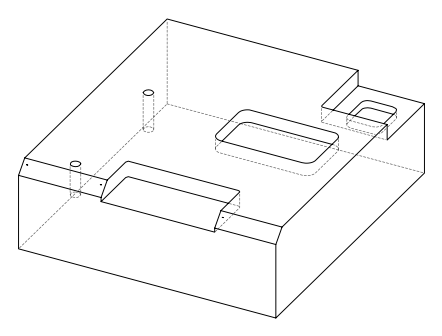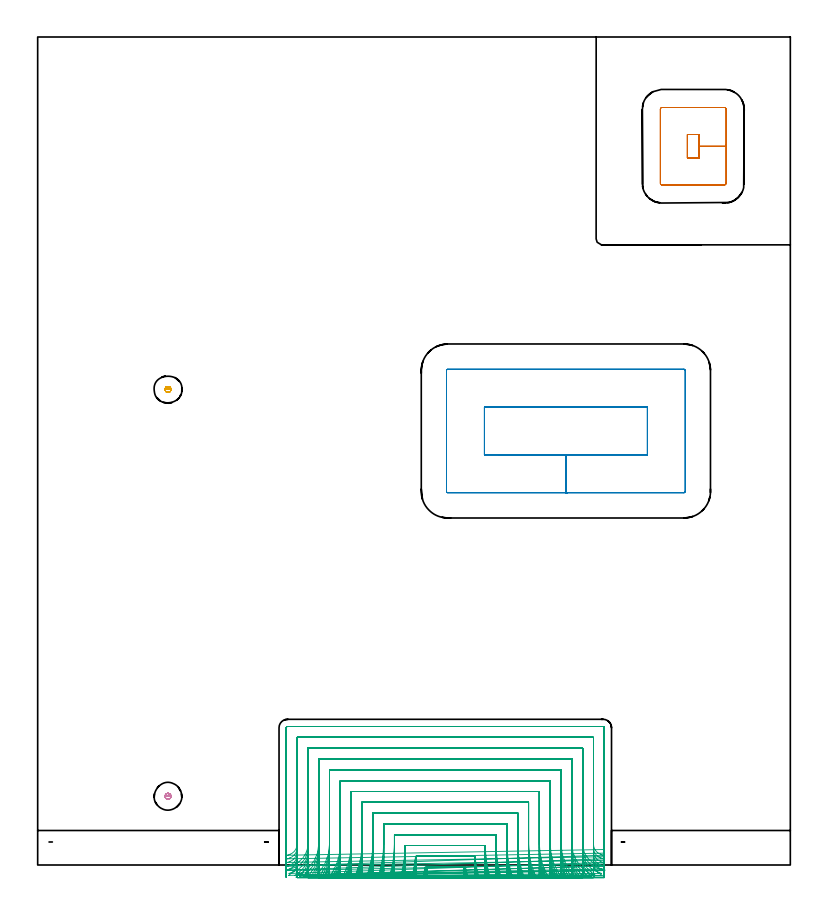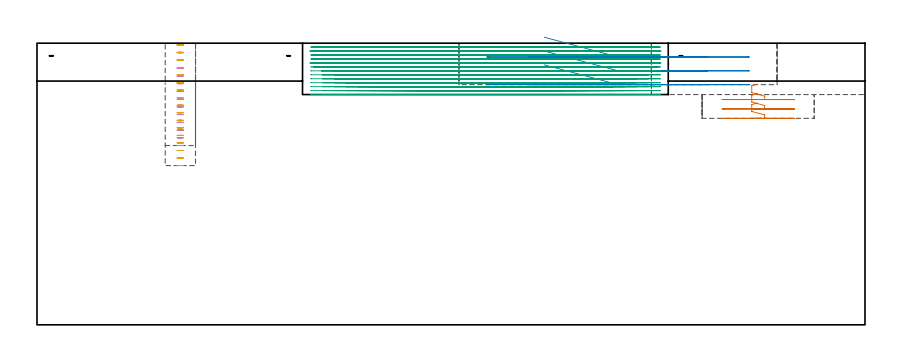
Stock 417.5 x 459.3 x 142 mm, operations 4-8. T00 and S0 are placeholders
(PLAN: 8 operations, 5 tool changes, 275.6 min)
(1 AREA_MILL | FG_CHAMFER_SURFACE | UGT0205_001 | 7.84 min | 25845 mm3)
(2 AREA_MILL_1 | FG_CHAMFER_SURFACE_1 | UGT0205_001 | 5.9 min | 19511 mm3)
(3 MILL_CORNER_NOTCH_RECTANGULAR | CORNER_NOTCH_RECTANGULAR | NXT0201_008 | Follow Part, ap 1.5, ae 75% | 119.43 min | 321577 mm3)
(4 MILL_RECTANGULAR_POCKET | POCKET_RECTANGULAR_STRAIGHT | UGT0201_104 | Follow Part, ap 5, ae 75% | 1.64 min | 41458 mm3)
(5 MILL_RECTANGULAR_POCKET_1 | POCKET_RECTANGULAR_STRAIGHT_1 | UGT0201_006 | Follow Part, ap 7, ae 75% | 4.41 min | 319715 mm3)
(6 MILL_SLOT | SLOT_PARTIAL_RECTANGULAR | NXT0201_009 | Follow Part, ap 2, ae 75% | 134.4 min | 382884 mm3)
(7 MILL_BLIND_HOLE_FROM_SOLID_MATERIAL | STEP1POCKET | NXT0201_011 | Spiral | 0.89 min | 9440 mm3)
(8 MILL_BLIND_HOLE_FROM_SOLID_MATERIAL_1 | STEP1POCKET_1 | NXT0201_011 | Spiral | 1.08 min | 11331 mm3)
(TOOL UGT0205_001 | Chamfer Mill 20 x 3 x 45 deg. | D20 FL50 Z2)
(TOOL NXT0201_008 | ENDMILL 6mm [2P460-0600-NA 1630] | D6 FL26 Z6)
(TOOL UGT0201_104 | End Mill 20 mm | D20 FL22 Z2)
(TOOL UGT0201_006 | End Mill 28 mm | D28 FL25 Z2)
(TOOL NXT0201_009 | ENDMILL 8mm [2P460-0800-NA 1630] | D8 FL26 Z6)
(TOOL NXT0201_011 | ENDMILL 12mm [2P460-1200-NA 1630] | D12 FL38 Z6)
(OP 4 MILL_RECTANGULAR_POCKET)
G17 G21 G94 G90
T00 M6
G54
G17 G0 G90 X363.277 Y405.2 S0 M3
G43 Z152. H0
Z121.312
G94 G1 X360.4 Z120.542 F250.
Y392.2 Z117.058
X366.9 Z115.317
Y398.7 Z113.575
Y405.2 F500.
X360.4
Y392.2
X366.9
Y398.7
X381.9
Y419.2
G3 X380.9 Y420.2 R1.
G1 X346.4
G3 X345.4 Y419.2 R1.
G1 Y378.2
G3 X346.4 Y377.2 R1.
G1 X380.9
G3 X381.9 Y378.2 R1.
G1 Y398.7
Y399.7
G0 X363.277 Y405.2 Z116.575
G1 X360.4 Z115.804 F250.
Y392.2 Z112.321
X366.9 Z110.579
Y398.7 Z108.837
Y405.2 F500.
X360.4
Y392.2
X366.9
Y398.7
X381.9
Y419.2
G3 X380.9 Y420.2 R1.
G1 X346.4
G3 X345.4 Y419.2 R1.
G1 Y378.2
G3 X346.4 Y377.2 R1.
G1 X380.9
G3 X381.9 Y378.2 R1.
G1 Y398.7
Y399.7
G0 X363.277 Y405.2 Z111.837
G1 X360.4 Z111.067 F250.
Y392.2 Z107.583
X366.9 Z105.842
Y398.7 Z104.1
Y405.2 F500.
X360.4
Y392.2
X366.9
Y398.7
X381.9
Y419.2
G3 X380.9 Y420.2 R1.
G1 X346.4
G3 X345.4 Y419.2 R1.
G1 Y378.2
G3 X346.4 Y377.2 R1.
G1 X380.9
G3 X381.9 Y378.2 R1.
G1 Y398.7
Y399.7
G0 Z152.
M5
M2
(OP 5 MILL_RECTANGULAR_POCKET_1)
G17 G21 G94 G90
T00 M6
G54
G17 G0 G90 X255.804 Y227.5 S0 M3
G43 Z152. H0
Z145.
G94 G1 X293. Z135.033 F250.
X338.2 F500.
Y254.
X247.8
Y227.5
X293.
Y206.5
X358.5
G3 X359.2 Y207.2 R0.7
G1 Y274.3
G3 X358.5 Y275. R0.7
G1 X227.5
G3 X226.8 Y274.3 R0.7
G1 Y207.2
G3 X227.5 Y206.5 R0.7
G1 X293.
X294.
G0 X255.804 Y227.5 Z138.033
G1 X293. Z128.067 F250.
X338.2 F500.
Y254.
X247.8
Y227.5
X293.
Y206.5
X358.5
G3 X359.2 Y207.2 R0.7
G1 Y274.3
G3 X358.5 Y275. R0.7
G1 X227.5
G3 X226.8 Y274.3 R0.7
G1 Y207.2
G3 X227.5 Y206.5 R0.7
G1 X293.
X294.
G0 X255.804 Y227.5 Z131.067
G1 X293. Z121.1 F250.
X338.2 F500.
Y254.
X247.8
Y227.5
X293.
Y206.5
X358.5
G3 X359.2 Y207.2 R0.7
G1 Y274.3
G3 X358.5 Y275. R0.7
G1 X227.5
G3 X226.8 Y274.3 R0.7
G1 Y207.2
G3 X227.5 Y206.5 R0.7
G1 X293.
X294.
G0 Z152.
M5
M2
(OP 6 MILL_SLOT)
G17 G21 G94 G90
T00 M6
G54
G17 G0 G90 X238.471 Y-6.94 S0 M3
G43 Z152. H1
Z140.008
G94 G1 X237.872 Y-4. F250.
G2 X237.354 Y-1.2 R78. F500.
G1 X214.847
G2 X214.33 Y-4. R78.
G1 X213.731 Y-6.94 F250.
X244.655 Y-6.929
X244.006 Y-4.
G2 X242.62 Y4.8 R72. F500.
G1 X209.581
G2 X208.196 Y-4. R72.
G1 X207.547 Y-6.929 F250.
X250.874 Y-6.915
X250.165 Y-4.
G2 X248.305 Y10.8 R66. F500.
G1 X203.896
G2 X202.037 Y-4. R66.
G1 X201.329 Y-6.915 F250.
X257.137 Y-6.897
X256.358 Y-4.
G2 X254.3 Y11.58 R60. F500.
G1 Y16.8
X197.9
Y11.57
G2 X195.844 Y-4. R60.
G1 X195.066 Y-6.897 F250.
X263.462 Y-6.872
X262.596 Y-4.
G2 X260.3 Y11.58 R54. F500.
G1 Y22.8
X191.9
Y11.57
G2 X189.607 Y-4. R54.
G1 X188.741 Y-6.873 F250.
X269.873 Y-6.838
X268.899 Y-4.
G2 X266.3 Y11.58 R48. F500.
G1 Y28.8
X185.9
Y11.57
G2 X183.304 Y-4. R48.
G1 X182.331 Y-6.838 F250.
X276.41 Y-6.786
X275.297 Y-4.
G2 X272.3 Y11.58 R42. F500.
G1 Y34.8
X179.9
Y11.57
G2 X176.907 Y-4. R42.
G1 X175.795 Y-6.786 F250.
X283.144 Y-6.704
X281.846 Y-4.
G2 X278.3 Y11.58 R36. F500.
G1 Y40.8
X173.9
Y11.57
G2 X170.359 Y-4. R36.
G1 X169.061 Y-6.705 F250.
X290.221 Y-6.564
X288.663 Y-4.
G2 X284.3 Y11.58 R30. F500.
G1 Y46.8
X167.9
Y11.57
G2 X163.543 Y-4. R30.
G1 X161.986 Y-6.564 F250.
X297.992 Y-6.282
X296.045 Y-4.
G2 X290.3 Y11.58 R24. F500.
G1 Y52.8
X161.9
Y11.57
G2 X156.164 Y-4. R24.
G1 X154.217 Y-6.283 F250.
X307.882 Y-5.502
X305.286 Y-4.
G2 X296.3 Y11.58 R18. F500.
G1 Y58.8
X155.9
Y11.57
G2 X146.931 Y-4. R18.
G1 X144.336 Y-5.505 F250.
X313.771 Y-0.502 F500.
X312.292 Y-0.251 F250.
G2 X302.3 Y11.58 R12. F500.
G1 Y64.8
X149.9
Y11.57
G2 X139.908 Y-0.26 R12.
G1 X138.429 Y-0.511 F250.
X313.714 Y5.423 F500.
X312.3 Y5.923 F250.
G2 X308.3 Y11.58 R6. F500.
G1 Y70.8
X143.9
Y11.57
G2 X139.9 Y5.913 R6.
G1 X138.485 Y5.413 F250.
X314.3 Y8.58 F500.
Y11.58 F250.
Y76.2 F500.
G3 X313.7 Y76.8 R0.6
G1 X138.5
G3 X137.9 Y76.2 R0.6
G1 Y11.57
Y8.57 F250.
G0 Z152.
X238.015 Y-6.954
Z138.015
G1 X237.493 Y-4.
G2 X237.05 Y-1.2 R78. F500.
G1 X215.152
G2 X214.709 Y-4. R78.
G1 X214.187 Y-6.954 F250.
X244.16 Y-6.946
X243.594 Y-4.
G2 X242.459 Y4.8 R72. F500.
G1 X209.741
G2 X208.608 Y-4. R72.
G1 X208.043 Y-6.946 F250.
X250.331 Y-6.936
X249.714 Y-4.
G2 X248.3 Y9.587 R66. F500.
G1 Y10.8
X203.9
Y9.577
G2 X202.488 Y-4. R66.
G1 X201.871 Y-6.936 F250.
X256.538 Y-6.922
X255.859 Y-4.
G2 X254.3 Y9.587 R60. F500.
G1 Y16.8
X197.9
Y9.577
G2 X196.344 Y-4. R60.
G1 X195.665 Y-6.922 F250.
X262.792 Y-6.903
X262.037 Y-4.
G2 X260.3 Y9.587 R54. F500.
G1 Y22.8
X191.9
Y9.577
G2 X190.165 Y-4. R54.
G1 X189.411 Y-6.904 F250.
X269.112 Y-6.877
X268.263 Y-4.
G2 X266.3 Y9.587 R48. F500.
G1 Y28.8
X185.9
Y9.577
G2 X183.94 Y-4. R48.
G1 X183.091 Y-6.877 F250.
X275.529 Y-6.839
X274.558 Y-4.
G2 X272.3 Y9.587 R42. F500.
G1 Y34.8
X179.9
Y9.577
G2 X177.645 Y-4. R42.
G1 X176.675 Y-6.839 F250.
X282.095 Y-6.778
X280.963 Y-4.
G2 X278.3 Y9.587 R36. F500.
G1 Y40.8
X173.9
Y9.577
G2 X171.242 Y-4. R36.
G1 X170.11 Y-6.778 F250.
X288.912 Y-6.675
X287.553 Y-4.
G2 X284.3 Y9.587 R30. F500.
G1 Y46.8
X167.9
Y9.577
G2 X164.652 Y-4. R30.
G1 X163.294 Y-6.675 F250.
X296.215 Y-6.473
X294.516 Y-4.
G2 X290.3 Y9.587 R24. F500.
G1 Y52.8
X161.9
Y9.577
G2 X157.69 Y-4. R24.
G1 X155.993 Y-6.474 F250.
X304.758 Y-5.968
X302.494 Y-4.
G2 X296.3 Y9.587 R18. F500.
G1 Y58.8
X155.9
Y9.577
G2 X149.718 Y-4. R18.
G1 X147.455 Y-5.97 F250.
X314.617 Y-2.778 F500.
X311.689 Y-2.125 F250.
G2 X302.3 Y9.587 R12. F500.
G1 Y64.8
X149.9
Y9.577
G2 X140.516 Y-2.134 R12.
G1 X137.588 Y-2.788 F250.
X313.714 Y3.43 F500.
X312.3 Y3.93 F250.
G2 X308.3 Y9.587 R6. F500.
G1 Y70.8
X143.9
Y9.577
G2 X139.9 Y3.92 R6.
G1 X138.485 Y3.42 F250.
X314.3 Y6.587 F500.
Y9.587 F250.
Y76.2 F500.
G3 X313.7 Y76.8 R0.6
G1 X138.5
G3 X137.9 Y76.2 R0.6
G1 Y9.577
Y6.577 F250.
G0 Z152.
X237.613 Y-6.967
Z136.023
G1 X237.167 Y-4.
G2 X236.797 Y-1.2 R78. F500.
G1 X215.404
G2 X215.035 Y-4. R78.
G1 X214.589 Y-6.967 F250.
X243.723 Y-6.961
X243.24 Y-4.
G2 X242.354 Y4.8 R72. F500.
G1 X209.846
G2 X208.962 Y-4. R72.
G1 X208.479 Y-6.961 F250.
X249.854 Y-6.953
X249.327 Y-4.
G2 X248.3 Y7.595 R66. F500.
G1 Y10.8
X203.9
Y7.585
G2 X202.875 Y-4. R66.
G1 X202.349 Y-6.953 F250.
X256.011 Y-6.943
X255.431 Y-4.
G2 X254.3 Y7.595 R60. F500.
G1 Y16.8
X197.9
Y7.585
G2 X196.771 Y-4. R60.
G1 X196.192 Y-6.944 F250.
X262.204 Y-6.93
X261.56 Y-4.
G2 X260.3 Y7.595 R54. F500.
G1 Y22.8
X191.9
Y7.585
G2 X190.643 Y-4. R54.
G1 X189.999 Y-6.93 F250.
X268.446 Y-6.911
X267.722 Y-4.
G2 X266.3 Y7.595 R48. F500.
G1 Y28.8
X185.9
Y7.585
G2 X184.481 Y-4. R48.
G1 X183.757 Y-6.911 F250.
X274.761 Y-6.883
X273.932 Y-4.
G2 X272.3 Y7.595 R42. F500.
G1 Y34.8
X179.9
Y7.585
G2 X178.271 Y-4. R42.
G1 X177.443 Y-6.884 F250.
X281.185 Y-6.84
X280.218 Y-4.
G2 X278.3 Y7.595 R36. F500.
G1 Y40.8
X173.9
Y7.585
G2 X171.985 Y-4. R36.
G1 X171.02 Y-6.84 F250.
X287.791 Y-6.767
X286.631 Y-4.
G2 X284.3 Y7.595 R30. F500.
G1 Y46.8
X167.9
Y7.585
G2 X165.573 Y-4. R30.
G1 X164.415 Y-6.767 F250.
X294.736 Y-6.627
X293.287 Y-4.
G2 X290.3 Y7.595 R24. F500.
G1 Y52.8
X161.9
Y7.585
G2 X158.919 Y-4. R24.
G1 X157.471 Y-6.627 F250.
X302.465 Y-6.295
X300.532 Y-4.
G2 X296.3 Y7.595 R18. F500.
G1 Y58.8
X155.9
Y7.585
G2 X151.677 Y-4. R18.
G1 X149.746 Y-6.296 F250.
X312.817 Y-4.685
X310.015 Y-3.614
G2 X302.3 Y7.595 R12. F500.
G1 Y64.8
X149.9
Y7.585
G2 X142.197 Y-3.62 R12.
G1 X139.396 Y-4.694 F250.
X313.714 Y1.438 F500.
X312.3 Y1.938 F250.
G2 X308.3 Y7.595 R6. F500.
G1 Y70.8
X143.9
Y7.585
G2 X139.9 Y1.928 R6.
G1 X138.485 Y1.428 F250.
X314.3 Y4.595 F500.
Y7.595 F250.
Y76.2 F500.
G3 X313.7 Y76.8 R0.6
G1 X138.5
G3 X137.9 Y76.2 R0.6
G1 Y7.585
Y4.585 F250.
G0 Z152.
X237.263 Y-6.977
Z134.031
G1 X236.893 Y-4.
G2 X236.597 Y-1.2 R78. F500.
G1 X215.604
G2 X215.308 Y-4. R78.
G1 X214.939 Y-6.977 F250.
X243.343 Y-6.973
X242.943 Y-4.
G2 X242.304 Y4.8 R72. F500.
G1 X209.896
G2 X209.258 Y-4. R72.
G1 X208.859 Y-6.973 F250.
X249.439 Y-6.968
X249.002 Y-4.
G2 X248.3 Y5.603 R66. F500.
G1 Y10.8
X203.9
Y5.592
G2 X203.199 Y-4. R66.
G1 X202.763 Y-6.968 F250.
X255.554 Y-6.961
X255.073 Y-4.
G2 X254.3 Y5.603 R60. F500.
G1 Y16.8
X197.9
Y5.592
G2 X197.128 Y-4. R60.
G1 X196.649 Y-6.961 F250.
X261.694 Y-6.952
X261.161 Y-4.
G2 X260.3 Y5.603 R54. F500.
G1 Y22.8
X191.9
Y5.592
G2 X191.041 Y-4. R54.
G1 X190.508 Y-6.952 F250.
X267.871 Y-6.939
X267.27 Y-4.
G2 X266.3 Y5.603 R48. F500.
G1 Y28.8
X185.9
Y5.592
G2 X184.932 Y-4. R48.
G1 X184.332 Y-6.939 F250.
X274.098 Y-6.921
X273.412 Y-4.
G2 X272.3 Y5.603 R42. F500.
G1 Y34.8
X179.9
Y5.592
G2 X178.79 Y-4. R42.
G1 X178.105 Y-6.921 F250.
X280.405 Y-6.891
X279.604 Y-4.
G2 X278.3 Y5.603 R36. F500.
G1 Y40.8
X173.9
Y5.592
G2 X172.599 Y-4. R36.
G1 X171.799 Y-6.892 F250.
X286.839 Y-6.842
X285.878 Y-4.
G2 X284.3 Y5.603 R30. F500.
G1 Y46.8
X167.9
Y5.592
G2 X166.325 Y-4. R30.
G1 X165.366 Y-6.843 F250.
X293.505 Y-6.749
X292.305 Y-4.
G2 X290.3 Y5.603 R24. F500.
G1 Y52.8
X161.9
Y5.592
G2 X159.9 Y-4. R24.
G1 X158.701 Y-6.75 F250.
X300.676 Y-6.537
X299.075 Y-4.
G2 X296.3 Y5.603 R18. F500.
G1 Y58.8
X155.9
Y5.592
G2 X153.131 Y-4. R18.
G1 X151.533 Y-6.539 F250.
X309.504 Y-5.799
X307.104 Y-4.
G2 X302.3 Y5.603 R12. F500.
G1 Y64.8
X149.9
Y5.592
G2 X145.111 Y-4. R12.
G1 X142.713 Y-5.803 F250.
X313.714 Y-0.554 F500.
X312.3 Y-0.054 F250.
G2 X308.3 Y5.603 R6. F500.
G1 Y70.8
X143.9
Y5.592
G2 X139.9 Y-0.065 R6.
G1 X138.486 Y-0.565 F250.
X314.3 Y2.603 F500.
Y5.603 F250.
Y76.2 F500.
G3 X313.7 Y76.8 R0.6
G1 X138.5
G3 X137.9 Y76.2 R0.6
G1 Y5.592
Y2.592 F250.
G0 Z152.
X236.965 Y-6.986
Z132.038
G1 X236.672 Y-4.
G2 X236.448 Y-1.2 R78. F500.
G1 X215.752
G2 X215.529 Y-4. R78.
G1 X215.237 Y-6.986 F250.
X243.02 Y-6.983
X242.703 Y-4.
G2 X242.3 Y3.609 R72. F500.
G1 Y4.8
X209.9
Y3.599
G2 X209.498 Y-4. R72.
G1 X209.181 Y-6.983 F250.
X249.086 Y-6.98
X248.74 Y-4.
G2 X248.3 Y3.609 R66. F500.
G1 Y10.8
X203.9
Y3.599
G2 X203.461 Y-4. R66.
G1 X203.116 Y-6.98 F250.
X255.165 Y-6.976
X254.784 Y-4.
G2 X254.3 Y3.609 R60. F500.
G1 Y16.8
X197.9
Y3.599
G2 X197.417 Y-4. R60.
G1 X197.037 Y-6.976 F250.
X261.262 Y-6.97
X260.839 Y-4.
G2 X260.3 Y3.609 R54. F500.
G1 Y22.8
X191.9
Y3.599
G2 X191.363 Y-4. R54.
G1 X190.94 Y-6.97 F250.
X267.383 Y-6.962
X266.907 Y-4.
G2 X266.3 Y3.609 R48. F500.
G1 Y28.8
X185.9
Y3.599
G2 X185.295 Y-4. R48.
G1 X184.82 Y-6.962 F250.
X273.539 Y-6.95
X272.995 Y-4.
G2 X272.3 Y3.609 R42. F500.
G1 Y34.8
X179.9
Y3.599
G2 X179.207 Y-4. R42.
G1 X178.664 Y-6.95 F250.
X279.748 Y-6.932
X279.113 Y-4.
G2 X278.3 Y3.609 R36. F500.
G1 Y40.8
X173.9
Y3.599
G2 X173.089 Y-4. R36.
G1 X172.456 Y-6.932 F250.
X286.042 Y-6.902
X285.281 Y-4.
G2 X284.3 Y3.609 R30. F500.
G1 Y46.8
X167.9
Y3.599
G2 X166.922 Y-4. R30.
G1 X166.162 Y-6.902 F250.
X292.489 Y-6.845
X291.538 Y-4.
G2 X290.3 Y3.609 R24. F500.
G1 Y52.8
X161.9
Y3.599
G2 X160.665 Y-4. R24.
G1 X159.715 Y-6.846 F250.
X299.256 Y-6.719
X297.987 Y-4.
G2 X296.3 Y3.609 R18. F500.
G1 Y58.8
X155.9
Y3.599
G2 X154.217 Y-4. R18.
G1 X152.951 Y-6.72 F250.
X306.923 Y-6.32
X305.021 Y-4.
G2 X302.3 Y3.609 R12. F500.
G1 Y64.8
X149.9
Y3.599
G2 X147.187 Y-4. R12.
G1 X145.288 Y-6.322 F250.
X314.585 Y-3.093 F500.
X311.847 Y-1.866 F250.
G2 X308.3 Y3.609 R6. F500.
G1 Y70.8
X143.9
Y3.599
G2 X140.358 Y-1.874 R6.
G1 X137.621 Y-3.103 F250.
X314.3 Y0.609 F500.
Y3.609 F250.
Y76.2 F500.
G3 X313.7 Y76.8 R0.6
G1 X138.5
G3 X137.9 Y76.2 R0.6
G1 Y3.599
Y0.599 F250.
G0 Z152.
X236.637 Y-6.994
Z130.046
G1 X236.451 Y-4.
G2 X236.327 Y-1.2 R78. F500.
G1 X215.874
G2 X215.751 Y-4. R78.
G1 X215.565 Y-6.994 F250.
X242.665 Y-6.993
X242.463 Y-4.
G2 X242.3 Y0.843 R72. F500.
G1 Y4.8
X209.9
Y0.823
G2 X209.738 Y-4. R72.
G1 X209.537 Y-6.993 F250.
X248.698 Y-6.992
X248.478 Y-4.
G2 X248.3 Y0.843 R66. F500.
G1 Y10.8
X203.9
Y0.823
G2 X203.724 Y-4. R66.
G1 X203.504 Y-6.992 F250.
X254.738 Y-6.99
X254.496 Y-4.
G2 X254.3 Y0.843 R60. F500.
G1 Y16.8
X197.9
Y0.823
G2 X197.706 Y-4. R60.
G1 X197.465 Y-6.99 F250.
X260.787 Y-6.988
X260.518 Y-4.
G2 X260.3 Y0.843 R54. F500.
G1 Y22.8
X191.9
Y0.823
G2 X191.684 Y-4. R54.
G1 X191.416 Y-6.988 F250.
X266.848 Y-6.985
X266.545 Y-4.
G2 X266.3 Y0.843 R48. F500.
G1 Y28.8
X185.9
Y0.823
G2 X185.657 Y-4. R48.
G1 X185.356 Y-6.985 F250.
X272.926 Y-6.98
X272.58 Y-4.
G2 X272.3 Y0.843 R42. F500.
G1 Y34.8
X179.9
Y0.823
G2 X179.622 Y-4. R42.
G1 X179.278 Y-6.98 F250.
X279.031 Y-6.973
X278.627 Y-4.
G2 X278.3 Y0.843 R36. F500.
G1 Y40.8
X173.9
Y0.823
G2 X173.575 Y-4. R36.
G1 X173.174 Y-6.973 F250.
X285.178 Y-6.961
X284.694 Y-4.
G2 X284.3 Y0.843 R30. F500.
G1 Y46.8
X167.9
Y0.823
G2 X167.51 Y-4. R30.
G1 X167.027 Y-6.961 F250.
X291.399 Y-6.938
X290.794 Y-4.
G2 X290.3 Y0.843 R24. F500.
G1 Y52.8
X161.9
Y0.823
G2 X161.41 Y-4. R24.
G1 X160.807 Y-6.939 F250.
X297.771 Y-6.889
X296.964 Y-4.
G2 X296.3 Y0.843 R18. F500.
G1 Y58.8
X155.9
Y0.823
G2 X155.242 Y-4. R18.
G1 X154.438 Y-6.89 F250.
X304.532 Y-6.745
X303.321 Y-4.
G2 X302.3 Y0.843 R12. F500.
G1 Y64.8
X149.9
Y0.823
G2 X148.888 Y-4. R12.
G1 X147.682 Y-6.747 F250.
X313.004 Y-5.738
X310.631 Y-3.904
G2 X308.3 Y0.843 R6. F500.
G1 Y70.8
X143.9
Y0.823
G2 X141.585 Y-3.912 R6.
G1 X139.218 Y-5.754 F250.
X314.3 Y-2.157 F500.
Y0.843 F250.
Y76.2 F500.
G3 X313.7 Y76.8 R0.6
G1 X138.5
G3 X137.9 Y76.2 R0.6
G1 Y0.823
Y-2.177 F250.
G0 Z152.
X236.339 Y-7.
Z128.054
G1 X236.305 Y-4.
G2 X236.3 Y-3.114 R78. F500.
G1 Y-1.2
X215.9
Y-3.105
G2 X215.895 Y-4. R78.
G1 X215.86 Y-7. F250.
X242.342
X242.305 Y-4.
G2 X242.3 Y-3.114 R72. F500.
G1 Y4.8
X209.9
Y-3.105
G2 X209.894 Y-4. R72.
G1 X209.857 Y-7. F250.
X248.346
X248.306 Y-4.
G2 X248.3 Y-3.114 R66. F500.
G1 Y10.8
X203.9
Y-3.105
G2 X203.894 Y-4. R66.
G1 X203.853 Y-7. F250.
X254.351
X254.307 Y-4.
G2 X254.3 Y-3.114 R60. F500.
G1 Y16.8
X197.9
Y-3.105
G2 X197.893 Y-4. R60.
G1 X197.849 Y-7. F250.
X260.357
X260.307 Y-4.
G2 X260.3 Y-3.114 R54. F500.
G1 Y22.8
X191.9
Y-3.105
G2 X191.893 Y-4. R54.
G1 X191.843 Y-7. F250.
X266.364 Y-6.999
X266.308 Y-4.
G2 X266.3 Y-3.114 R48. F500.
G1 Y28.8
X185.9
Y-3.105
G2 X185.892 Y-4. R48.
G1 X185.836 Y-6.999 F250.
X272.373
X272.309 Y-4.
G2 X272.3 Y-3.114 R42. F500.
G1 Y34.8
X179.9
Y-3.105
G2 X179.89 Y-4. R42.
G1 X179.827 Y-6.999 F250.
X278.385
X278.311 Y-4.
G2 X278.3 Y-3.114 R36. F500.
G1 Y40.8
X173.9
Y-3.105
G2 X173.889 Y-4. R36.
G1 X173.814 Y-6.999 F250.
X284.402
X284.313 Y-4.
G2 X284.3 Y-3.114 R30. F500.
G1 Y46.8
X167.9
Y-3.105
G2 X167.887 Y-4. R30.
G1 X167.797 Y-6.999 F250.
X290.427 Y-6.998
X290.316 Y-4.
G2 X290.3 Y-3.114 R24. F500.
G1 Y52.8
X161.9
Y-3.105
G2 X161.883 Y-4. R24.
G1 X161.771 Y-6.998 F250.
X296.47 Y-6.996
X296.322 Y-4.
G2 X296.3 Y-3.114 R18. F500.
G1 Y58.8
X155.9
Y-3.105
G2 X155.878 Y-4. R18.
G1 X155.729 Y-6.996 F250.
X302.554 Y-6.992
X302.333 Y-4.
G2 X302.3 Y-3.114 R12. F500.
G1 Y64.8
X149.9
Y-3.105
G2 X149.867 Y-4. R12.
G1 X149.643 Y-6.992 F250.
X308.809 Y-6.967
X308.366 Y-4.
G2 X308.3 Y-3.114 R6. F500.
G1 Y70.8
X143.9
Y-3.105
G2 X143.833 Y-4. R6.
G1 X143.385 Y-6.966 F250.
X314.3 Y-6.114
Y-3.114
Y76.2 F500.
G3 X313.7 Y76.8 R0.6
G1 X138.5
G3 X137.9 Y76.2 R0.6
G1 Y-3.105
Y-6.105 F250.
G0 X236.301 Y-7. Z126.062
G1 X236.3 Y-4.
Y-1.2 F500.
X215.9
Y-4.
X215.899 Y-7. F250.
X242.301
X242.3 Y-4.
Y4.8 F500.
X209.9
Y-4.
X209.899 Y-7. F250.
X248.301
X248.3 Y-4.
Y10.8 F500.
X203.9
Y-4.
X203.899 Y-7. F250.
X254.301
X254.3 Y-4.
Y16.8 F500.
X197.9
Y-4.
X197.899 Y-7. F250.
X260.301
X260.3 Y-4.
Y22.8 F500.
X191.9
Y-4.
X191.898 Y-7. F250.
X266.301
X266.3 Y-4.
Y28.8 F500.
X185.9
Y-4.
X185.898 Y-7. F250.
X272.302
X272.3 Y-4.
Y34.8 F500.
X179.9
Y-4.
X179.898 Y-7. F250.
X278.302
X278.3 Y-4.
Y40.8 F500.
X173.9
Y-4.
X173.898 Y-7. F250.
X284.302
X284.3 Y-4.
Y46.8 F500.
X167.9
Y-4.
X167.897 Y-7. F250.
X290.303
X290.3 Y-4.
Y52.8 F500.
X161.9
Y-4.
X161.896 Y-7. F250.
X296.304
X296.3 Y-4.
Y58.8 F500.
X155.9
Y-4.
X155.895 Y-7. F250.
X302.305
X302.3 Y-4.
Y64.8 F500.
X149.9
Y-4.
X149.893 Y-7. F250.
X308.311
X308.3 Y-4.
Y70.8 F500.
X143.9
Y-4.
X143.886 Y-7. F250.
X314.3 Y-6.979
Y-3.979
Y76.2 F500.
G3 X313.7 Y76.8 R0.6
G1 X138.5
G3 X137.9 Y76.2 R0.6
G1 Y-3.972
Y-6.972 F250.
G0 X236.3 Y-7. Z124.069
G1 Y-4.
Y-1.2 F500.
X215.9
Y-4.
Y-7. F250.
X242.3
Y-4.
Y4.8 F500.
X209.9
Y-4.
Y-7. F250.
X248.3
Y-4.
Y10.8 F500.
X203.9
Y-4.
Y-7. F250.
X254.3
Y-4.
Y16.8 F500.
X197.9
Y-4.
Y-7. F250.
X260.3
Y-4.
Y22.8 F500.
X191.9
Y-4.
Y-7. F250.
X266.3
Y-4.
Y28.8 F500.
X185.9
Y-4.
Y-7. F250.
X272.3
Y-4.
Y34.8 F500.
X179.9
Y-4.
Y-7. F250.
X278.3
Y-4.
Y40.8 F500.
X173.9
Y-4.
Y-7. F250.
X284.3
Y-4.
Y46.8 F500.
X167.9
Y-4.
Y-7. F250.
X290.3
Y-4.
Y52.8 F500.
X161.9
Y-4.
Y-7. F250.
X296.3
Y-4.
Y58.8 F500.
X155.9
Y-4.
Y-7. F250.
X302.3
Y-4.
Y64.8 F500.
X149.9
Y-4.
Y-7. F250.
X308.3
Y-4.
Y70.8 F500.
X143.9
Y-4.
Y-7. F250.
X314.3
Y-4.
Y76.2 F500.
G3 X313.7 Y76.8 R0.6
G1 X138.5
G3 X137.9 Y76.2 R0.6
G1 Y-4.
Y-7. F250.
G0 X236.3 Z122.077
G1 Y-4.
Y-1.2 F500.
X215.9
Y-4.
Y-7. F250.
X242.3
Y-4.
Y4.8 F500.
X209.9
Y-4.
Y-7. F250.
X248.3
Y-4.
Y10.8 F500.
X203.9
Y-4.
Y-7. F250.
X254.3
Y-4.
Y16.8 F500.
X197.9
Y-4.
Y-7. F250.
X260.3
Y-4.
Y22.8 F500.
X191.9
Y-4.
Y-7. F250.
X266.3
Y-4.
Y28.8 F500.
X185.9
Y-4.
Y-7. F250.
X272.3
Y-4.
Y34.8 F500.
X179.9
Y-4.
Y-7. F250.
X278.3
Y-4.
Y40.8 F500.
X173.9
Y-4.
Y-7. F250.
X284.3
Y-4.
Y46.8 F500.
X167.9
Y-4.
Y-7. F250.
X290.3
Y-4.
Y52.8 F500.
X161.9
Y-4.
Y-7. F250.
X296.3
Y-4.
Y58.8 F500.
X155.9
Y-4.
Y-7. F250.
X302.3
Y-4.
Y64.8 F500.
X149.9
Y-4.
Y-7. F250.
X308.3
Y-4.
Y70.8 F500.
X143.9
Y-4.
Y-7. F250.
X314.3
Y-4.
Y76.2 F500.
G3 X313.7 Y76.8 R0.6
G1 X138.5
G3 X137.9 Y76.2 R0.6
G1 Y-4.
Y-7. F250.
G0 X236.3 Z120.085
G1 Y-4.
Y-1.2 F500.
X215.9
Y-4.
Y-7. F250.
X242.3
Y-4.
Y4.8 F500.
X209.9
Y-4.
Y-7. F250.
X248.3
Y-4.
Y10.8 F500.
X203.9
Y-4.
Y-7. F250.
X254.3
Y-4.
Y16.8 F500.
X197.9
Y-4.
Y-7. F250.
X260.3
Y-4.
Y22.8 F500.
X191.9
Y-4.
Y-7. F250.
X266.3
Y-4.
Y28.8 F500.
X185.9
Y-4.
Y-7. F250.
X272.3
Y-4.
Y34.8 F500.
X179.9
Y-4.
Y-7. F250.
X278.3
Y-4.
Y40.8 F500.
X173.9
Y-4.
Y-7. F250.
X284.3
Y-4.
Y46.8 F500.
X167.9
Y-4.
Y-7. F250.
X290.3
Y-4.
Y52.8 F500.
X161.9
Y-4.
Y-7. F250.
X296.3
Y-4.
Y58.8 F500.
X155.9
Y-4.
Y-7. F250.
X302.3
Y-4.
Y64.8 F500.
X149.9
Y-4.
Y-7. F250.
X308.3
Y-4.
Y70.8 F500.
X143.9
Y-4.
Y-7. F250.
X314.3
Y-4.
Y76.2 F500.
G3 X313.7 Y76.8 R0.6
G1 X138.5
G3 X137.9 Y76.2 R0.6
G1 Y-4.
Y-7. F250.
G0 X236.3 Z118.092
G1 Y-4.
Y-1.2 F500.
X215.9
Y-4.
Y-7. F250.
X242.3
Y-4.
Y4.8 F500.
X209.9
Y-4.
Y-7. F250.
X248.3
Y-4.
Y10.8 F500.
X203.9
Y-4.
Y-7. F250.
X254.3
Y-4.
Y16.8 F500.
X197.9
Y-4.
Y-7. F250.
X260.3
Y-4.
Y22.8 F500.
X191.9
Y-4.
Y-7. F250.
X266.3
Y-4.
Y28.8 F500.
X185.9
Y-4.
Y-7. F250.
X272.3
Y-4.
Y34.8 F500.
X179.9
Y-4.
Y-7. F250.
X278.3
Y-4.
Y40.8 F500.
X173.9
Y-4.
Y-7. F250.
X284.3
Y-4.
Y46.8 F500.
X167.9
Y-4.
Y-7. F250.
X290.3
Y-4.
Y52.8 F500.
X161.9
Y-4.
Y-7. F250.
X296.3
Y-4.
Y58.8 F500.
X155.9
Y-4.
Y-7. F250.
X302.3
Y-4.
Y64.8 F500.
X149.9
Y-4.
Y-7. F250.
X308.3
Y-4.
Y70.8 F500.
X143.9
Y-4.
Y-7. F250.
X314.3
Y-4.
Y76.2 F500.
G3 X313.7 Y76.8 R0.6
G1 X138.5
G3 X137.9 Y76.2 R0.6
G1 Y-4.
Y-7. F250.
G0 X236.3 Z116.1
G1 Y-4.
Y-1.2 F500.
X215.9
Y-4.
Y-7. F250.
X242.3
Y-4.
Y4.8 F500.
X209.9
Y-4.
Y-7. F250.
X248.3
Y-4.
Y10.8 F500.
X203.9
Y-4.
Y-7. F250.
X254.3
Y-4.
Y16.8 F500.
X197.9
Y-4.
Y-7. F250.
X260.3
Y-4.
Y22.8 F500.
X191.9
Y-4.
Y-7. F250.
X266.3
Y-4.
Y28.8 F500.
X185.9
Y-4.
Y-7. F250.
X272.3
Y-4.
Y34.8 F500.
X179.9
Y-4.
Y-7. F250.
X278.3
Y-4.
Y40.8 F500.
X173.9
Y-4.
Y-7. F250.
X284.3
Y-4.
Y46.8 F500.
X167.9
Y-4.
Y-7. F250.
X290.3
Y-4.
Y52.8 F500.
X161.9
Y-4.
Y-7. F250.
X296.3
Y-4.
Y58.8 F500.
X155.9
Y-4.
Y-7. F250.
X302.3
Y-4.
Y64.8 F500.
X149.9
Y-4.
Y-7. F250.
X308.3
Y-4.
Y70.8 F500.
X143.9
Y-4.
Y-7. F250.
X314.3
Y-4.
Y76.2 F500.
G3 X313.7 Y76.8 R0.6
G1 X138.5
G3 X137.9 Y76.2 R0.6
G1 Y-4.
Y-7. F250.
G0 Z152.
M5
M2
(OP 7 MILL_BLIND_HOLE_FROM_SOLID_MATERIAL)
G17 G21 G94 G90
T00 M6
G54
G17 G0 G90 X72.3 Y38.1 S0 M3
G43 Z152. H1
Z141.1
G94 G3 X73.06 Y38.99 R0.77 F250.
X72.042 Y39.73 R0.89
X70.67 Y37.842 R1.65
X72.042 Y39.73 R-1.65
X71.356 Y38.786 R0.825
X72.3 Y38.1 R0.825
G0 Z137.2
G3 X73.06 Y38.99 R0.77
X72.042 Y39.73 R0.89
X70.67 Y37.842 R1.65
X72.042 Y39.73 R-1.65
X71.356 Y38.786 R0.825
X72.3 Y38.1 R0.825
G0 Z133.3
G3 X73.06 Y38.99 R0.77
X72.042 Y39.73 R0.89
X70.67 Y37.842 R1.65
X72.042 Y39.73 R-1.65
X71.356 Y38.786 R0.825
X72.3 Y38.1 R0.825
G0 Z129.4
G3 X73.06 Y38.99 R0.77
X72.042 Y39.73 R0.89
X70.67 Y37.842 R1.65
X72.042 Y39.73 R-1.65
X71.356 Y38.786 R0.825
X72.3 Y38.1 R0.825
G0 Z125.5
G3 X73.06 Y38.99 R0.77
X72.042 Y39.73 R0.89
X70.67 Y37.842 R1.65
X72.042 Y39.73 R-1.65
X71.356 Y38.786 R0.825
X72.3 Y38.1 R0.825
G0 Z121.6
G3 X73.06 Y38.99 R0.77
X72.042 Y39.73 R0.89
X70.67 Y37.842 R1.65
X72.042 Y39.73 R-1.65
X71.356 Y38.786 R0.825
X72.3 Y38.1 R0.825
G0 Z117.7
G3 X73.06 Y38.99 R0.77
X72.042 Y39.73 R0.89
X70.67 Y37.842 R1.65
X72.042 Y39.73 R-1.65
X71.356 Y38.786 R0.825
X72.3 Y38.1 R0.825
G0 Z113.8
G3 X73.06 Y38.99 R0.77
X72.042 Y39.73 R0.89
X70.67 Y37.842 R1.65
X72.042 Y39.73 R-1.65
X71.356 Y38.786 R0.825
X72.3 Y38.1 R0.825
G0 Z109.9
G3 X73.06 Y38.99 R0.77
X72.042 Y39.73 R0.89
X70.67 Y37.842 R1.65
X72.042 Y39.73 R-1.65
X71.356 Y38.786 R0.825
X72.3 Y38.1 R0.825
G0 Z106.
G3 X73.06 Y38.99 R0.77
X72.042 Y39.73 R0.89
X70.67 Y37.842 R1.65
X72.042 Y39.73 R-1.65
X71.356 Y38.786 R0.825
X72.3 Y38.1 R0.825
G0 Z102.1
G3 X73.06 Y38.99 R0.77
X72.042 Y39.73 R0.89
X70.67 Y37.842 R1.65
X72.042 Y39.73 R-1.65
X71.356 Y38.786 R0.825
X72.3 Y38.1 R0.825
G0 Z98.2
G3 X73.06 Y38.99 R0.77
X72.042 Y39.73 R0.89
X70.67 Y37.842 R1.65
X72.042 Y39.73 R-1.65
X71.356 Y38.786 R0.825
X72.3 Y38.1 R0.825
G0 Z94.3
G3 X73.06 Y38.99 R0.77
X72.042 Y39.73 R0.89
X70.67 Y37.842 R1.65
X72.042 Y39.73 R-1.65
X71.356 Y38.786 R0.825
X72.3 Y38.1 R0.825
G0 Z90.4
G3 X73.06 Y38.99 R0.77
X72.042 Y39.73 R0.89
X70.67 Y37.842 R1.65
X72.042 Y39.73 R-1.65
X71.356 Y38.786 R0.825
X72.3 Y38.1 R0.825
G0 Z152.
M5
M2
(OP 8 MILL_BLIND_HOLE_FROM_SOLID_MATERIAL_1)
G17 G21 G94 G90
T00 M6
G54
G17 G0 G90 X72.3 Y263.8 S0 M3
G43 Z152. H1
Z141.194
G94 G3 X73.06 Y264.69 R0.77 F250.
X72.042 Y265.43 R0.89
X70.67 Y263.542 R1.65
X72.042 Y265.43 R-1.65
X71.356 Y264.486 R0.825
X72.3 Y263.8 R0.825
G0 Z137.388
G3 X73.06 Y264.69 R0.77
X72.042 Y265.43 R0.89
X70.67 Y263.542 R1.65
X72.042 Y265.43 R-1.65
X71.356 Y264.486 R0.825
X72.3 Y263.8 R0.825
G0 Z133.582
G3 X73.06 Y264.69 R0.77
X72.042 Y265.43 R0.89
X70.67 Y263.542 R1.65
X72.042 Y265.43 R-1.65
X71.356 Y264.486 R0.825
X72.3 Y263.8 R0.825
G0 Z129.776
G3 X73.06 Y264.69 R0.77
X72.042 Y265.43 R0.89
X70.67 Y263.542 R1.65
X72.042 Y265.43 R-1.65
X71.356 Y264.486 R0.825
X72.3 Y263.8 R0.825
G0 Z125.971
G3 X73.06 Y264.69 R0.77
X72.042 Y265.43 R0.89
X70.67 Y263.542 R1.65
X72.042 Y265.43 R-1.65
X71.356 Y264.486 R0.825
X72.3 Y263.8 R0.825
G0 Z122.165
G3 X73.06 Y264.69 R0.77
X72.042 Y265.43 R0.89
X70.67 Y263.542 R1.65
X72.042 Y265.43 R-1.65
X71.356 Y264.486 R0.825
X72.3 Y263.8 R0.825
G0 Z118.359
G3 X73.06 Y264.69 R0.77
X72.042 Y265.43 R0.89
X70.67 Y263.542 R1.65
X72.042 Y265.43 R-1.65
X71.356 Y264.486 R0.825
X72.3 Y263.8 R0.825
G0 Z114.553
G3 X73.06 Y264.69 R0.77
X72.042 Y265.43 R0.89
X70.67 Y263.542 R1.65
X72.042 Y265.43 R-1.65
X71.356 Y264.486 R0.825
X72.3 Y263.8 R0.825
G0 Z110.747
G3 X73.06 Y264.69 R0.77
X72.042 Y265.43 R0.89
X70.67 Y263.542 R1.65
X72.042 Y265.43 R-1.65
X71.356 Y264.486 R0.825
X72.3 Y263.8 R0.825
G0 Z106.941
G3 X73.06 Y264.69 R0.77
X72.042 Y265.43 R0.89
X70.67 Y263.542 R1.65
X72.042 Y265.43 R-1.65
X71.356 Y264.486 R0.825
X72.3 Y263.8 R0.825
G0 Z103.135
G3 X73.06 Y264.69 R0.77
X72.042 Y265.43 R0.89
X70.67 Y263.542 R1.65
X72.042 Y265.43 R-1.65
X71.356 Y264.486 R0.825
X72.3 Y263.8 R0.825
G0 Z99.329
G3 X73.06 Y264.69 R0.77
X72.042 Y265.43 R0.89
X70.67 Y263.542 R1.65
X72.042 Y265.43 R-1.65
X71.356 Y264.486 R0.825
X72.3 Y263.8 R0.825
G0 Z95.524
G3 X73.06 Y264.69 R0.77
X72.042 Y265.43 R0.89
X70.67 Y263.542 R1.65
X72.042 Y265.43 R-1.65
X71.356 Y264.486 R0.825
X72.3 Y263.8 R0.825
G0 Z91.718
G3 X73.06 Y264.69 R0.77
X72.042 Y265.43 R0.89
X70.67 Y263.542 R1.65
X72.042 Y265.43 R-1.65
X71.356 Y264.486 R0.825
X72.3 Y263.8 R0.825
G0 Z87.912
G3 X73.06 Y264.69 R0.77
X72.042 Y265.43 R0.89
X70.67 Y263.542 R1.65
X72.042 Y265.43 R-1.65
X71.356 Y264.486 R0.825
X72.3 Y263.8 R0.825
G0 Z84.106
G3 X73.06 Y264.69 R0.77
X72.042 Y265.43 R0.89
X70.67 Y263.542 R1.65
X72.042 Y265.43 R-1.65
X71.356 Y264.486 R0.825
X72.3 Y263.8 R0.825
G0 Z80.3
G3 X73.06 Y264.69 R0.77
X72.042 Y265.43 R0.89
X70.67 Y263.542 R1.65
X72.042 Y265.43 R-1.65
X71.356 Y264.486 R0.825
X72.3 Y263.8 R0.825
G0 Z152.
M5
M2
